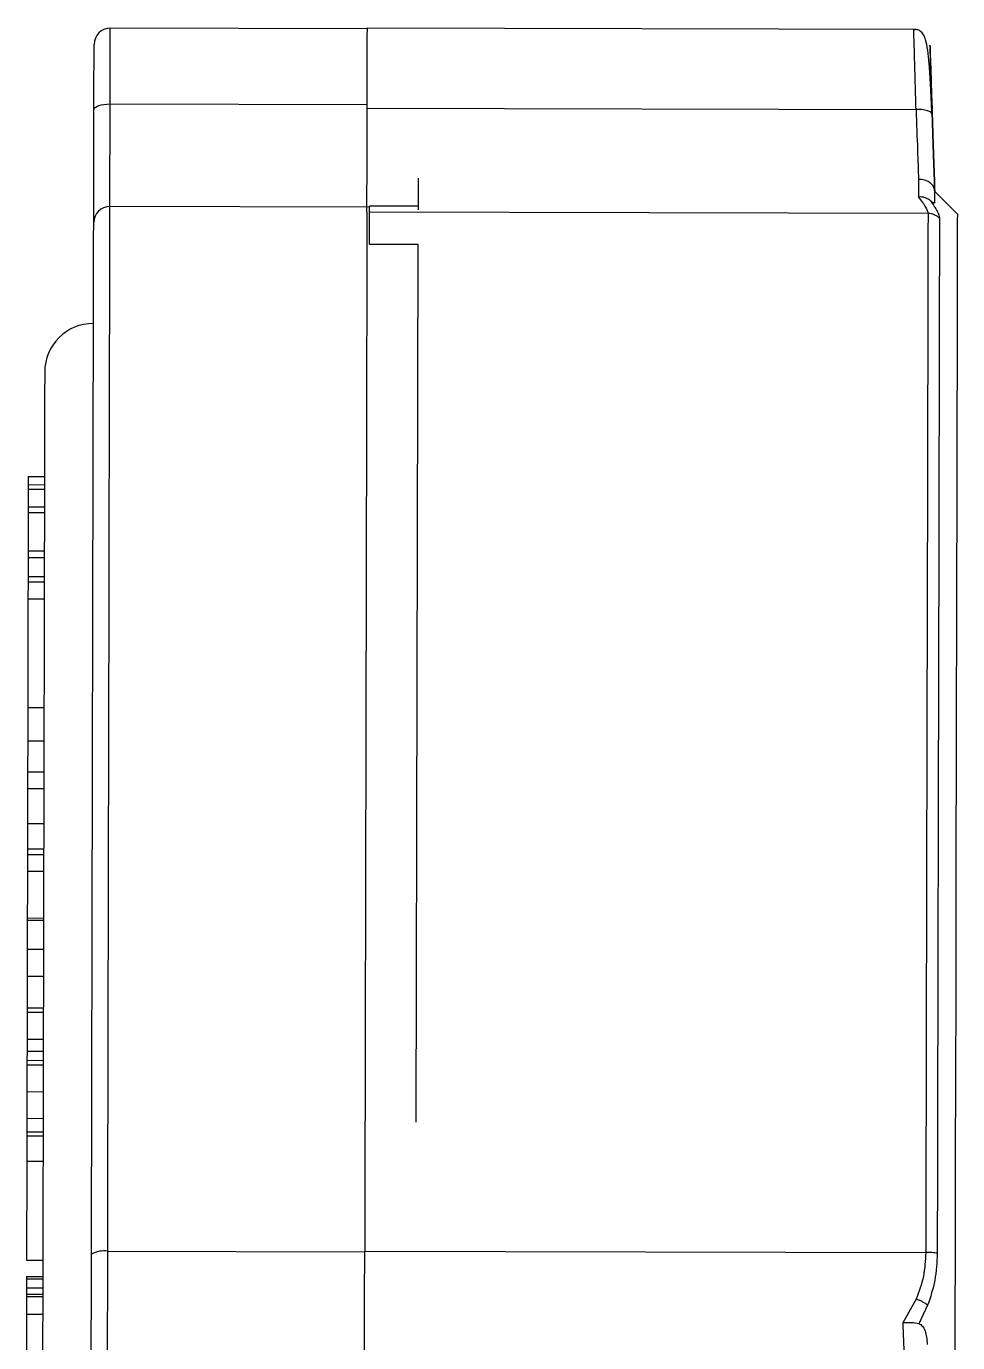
# Model space of a CAD drawing. Header units: millimetres. Extents: x 2180 to 4616, y 795 to 2518.
# Drawn here: x 2569.9 to 2627.3, y 2219.9 to 2301 of the extents above; entities that cross this region are included whole.
import ezdxf

# ---------------------------------------------------------------- set-up
doc = ezdxf.new("R2010")
doc.units = ezdxf.units.MM

msp = doc.modelspace()

# ---------------------------------------------------------------- linework, layer by layer
at = {"color": 7, "linetype": 'Continuous', "lineweight": 25}
for p, q in [((2575.082, 2296.224), (2575.092, 2300.892)), ((2590.935, 2300.859), (2575.092, 2300.892)), ((2624.773, 2300.822), (2590.935, 2300.894)), ((2575.069, 2289.902), (2575.082, 2296.224)), ((2575.082, 2296.224), (2590.925, 2296.19)), ((2590.925, 2295.959), (2624.759, 2295.887)), ((2594.073, 2291.648), (2594.069, 2289.918)), ((2624.915, 2291.577), (2624.913, 2290.489)), ((2627.325, 2289.402), (2625.914, 2290.819)), ((2625.914, 2290.812), (2625.914, 2290.819)), ((2591.069, 2289.868), (2575.069, 2289.902)), ((2591.064, 2287.568), (2591.069, 2289.868)), ((2594.069, 2289.918), (2591.069, 2289.924)), ((2591.069, 2289.924), (2591.069, 2289.868)), ((2594.069, 2289.918), (2594.069, 2289.689)), ((2625.497, 2289.473), (2591.068, 2289.547)), ((2594.064, 2287.561), (2591.064, 2287.568)), ((2593.948, 2233.46), (2594.064, 2287.561)), ((2570.033, 2273.259), (2570.032, 2272.758)), ((2570.032, 2272.758), (2571.032, 2272.756)), ((2570.032, 2272.758), (2570.032, 2272.488)), ((2570.033, 2273.259), (2571.033, 2273.257)), ((2570.032, 2272.488), (2570.029, 2271.394)), ((2570.032, 2272.488), (2571.032, 2272.486)), ((2570.029, 2271.394), (2571.029, 2271.392)), ((2570.029, 2271.394), (2570.029, 2271.045)), ((2570.029, 2271.045), (2570.024, 2268.684)), ((2570.029, 2271.045), (2571.029, 2271.043)), ((2570.023, 2268.263), (2570.02, 2267.102)), ((2570.024, 2268.684), (2570.023, 2268.263)), ((2570.023, 2268.263), (2571.023, 2268.261)), ((2570.024, 2268.684), (2571.024, 2268.682)), ((2570.02, 2267.102), (2571.02, 2267.1)), ((2570.02, 2267.102), (2570.02, 2266.768)), ((2570.02, 2266.768), (2570.017, 2265.72)), ((2570.02, 2266.768), (2571.02, 2266.766)), ((2570.017, 2265.72), (2570.003, 2259.014)), ((2570.017, 2265.72), (2571.017, 2265.718)), ((2570.003, 2259.014), (2569.999, 2256.975)), ((2570.003, 2259.014), (2571.003, 2259.012)), ((2569.999, 2256.975), (2569.994, 2255.053)), ((2569.999, 2256.975), (2570.999, 2256.972)), ((2569.994, 2255.053), (2569.992, 2254.008)), ((2569.994, 2255.053), (2570.994, 2255.051)), ((2569.992, 2254.008), (2569.988, 2251.871)), ((2570.992, 2254.006), (2569.992, 2254.008)), ((2569.988, 2251.871), (2569.984, 2250.307)), ((2569.988, 2251.871), (2570.988, 2251.869)), ((2569.985, 2250.408), (2569.983, 2249.898)), ((2569.984, 2250.307), (2570.984, 2250.305)), ((2569.984, 2250.307), (2569.984, 2249.969)), ((2569.984, 2250.307), (2569.984, 2249.969)), ((2569.984, 2249.969), (2569.981, 2248.942)), ((2569.984, 2249.969), (2570.984, 2249.967)), ((2569.981, 2248.942), (2570.981, 2248.94)), ((2569.975, 2246.047), (2570.975, 2246.045)), ((2569.975, 2245.91), (2569.971, 2244.123)), ((2569.975, 2245.91), (2570.975, 2245.908)), ((2569.971, 2244.123), (2569.968, 2242.469)), ((2569.971, 2244.123), (2570.971, 2244.121)), ((2569.968, 2242.469), (2569.963, 2240.517)), ((2569.968, 2242.469), (2570.968, 2242.467)), ((2569.963, 2240.517), (2570.963, 2240.515)), ((2569.963, 2240.517), (2569.963, 2240.245)), ((2569.963, 2240.245), (2569.959, 2238.586)), ((2569.963, 2240.245), (2570.963, 2240.243)), ((2569.959, 2238.586), (2569.958, 2237.846)), ((2569.959, 2238.586), (2570.959, 2238.584)), ((2569.958, 2237.846), (2569.956, 2237.273)), ((2569.956, 2237.273), (2570.956, 2237.271)), ((2569.956, 2237.273), (2569.956, 2237.001)), ((2569.958, 2237.846), (2570.958, 2237.844)), ((2569.956, 2237.001), (2569.952, 2235.342)), ((2569.956, 2237.001), (2570.956, 2236.999)), ((2569.952, 2235.342), (2569.949, 2233.698)), ((2569.952, 2235.342), (2570.952, 2235.34)), ((2569.949, 2233.698), (2569.947, 2232.871)), ((2569.949, 2233.698), (2570.949, 2233.696)), ((2569.947, 2232.622), (2569.943, 2231.057)), ((2569.947, 2232.871), (2570.947, 2232.869)), ((2569.947, 2232.871), (2569.947, 2232.622)), ((2569.947, 2232.622), (2570.947, 2232.62)), ((2569.943, 2231.046), (2569.93, 2224.958)), ((2569.943, 2231.057), (2570.943, 2231.055)), ((2569.93, 2224.958), (2570.93, 2224.956)), ((2574.915, 2217.933), (2574.931, 2225.505)), ((2574.931, 2225.505), (2590.774, 2225.471)), ((2590.774, 2225.511), (2625.36, 2225.437)), ((2569.928, 2223.814), (2569.926, 2223.256)), ((2569.928, 2223.958), (2570.928, 2223.956)), ((2569.928, 2223.814), (2570.928, 2223.812)), ((2569.925, 2222.721), (2569.923, 2221.623)), ((2569.926, 2222.864), (2569.925, 2222.721)), ((2569.925, 2222.721), (2570.925, 2222.718)), ((2569.926, 2223.256), (2570.926, 2223.254)), ((2569.926, 2223.256), (2569.926, 2222.864)), ((2569.926, 2222.864), (2570.926, 2222.862)), ((2624.768, 2222.548), (2623.938, 2221.094)), ((2624.827, 2222.53), (2624.768, 2222.548)), ((2625.474, 2222.176), (2624.929, 2221.027)), ((2569.923, 2221.623), (2569.915, 2217.883)), ((2569.923, 2221.623), (2570.923, 2221.62))]:
    msp.add_line(p, q, dxfattribs=at)
at = {"color": 7, "linetype": 'Continuous', "lineweight": 25, "flags": 128}
for points in [[(2574.082, 2295.875), (2574.101, 2295.943), (2574.158, 2296.009), (2574.251, 2296.07), (2574.375, 2296.123), (2574.527, 2296.166), (2574.7, 2296.198), (2574.887, 2296.218), (2575.082, 2296.224)], [(2574.931, 2225.505), (2574.943, 2230.764), (2574.954, 2235.935), (2574.964, 2240.994), (2574.975, 2245.918), (2574.985, 2250.684), (2574.995, 2255.272), (2575.004, 2259.661), (2575.013, 2263.83), (2575.022, 2267.761), (2575.029, 2271.436), (2575.037, 2274.839), (2575.043, 2277.953), (2575.049, 2280.766), (2575.055, 2283.263), (2575.059, 2285.435), (2575.063, 2287.27), (2575.067, 2288.761), (2575.069, 2289.902)], [(2625.497, 2289.473), (2625.494, 2288.321), (2625.491, 2286.823), (2625.487, 2284.985), (2625.482, 2282.816), (2625.477, 2280.325), (2625.471, 2277.524), (2625.465, 2274.424), (2625.457, 2271.041), (2625.45, 2267.388), (2625.441, 2263.483), (2625.432, 2259.343), (2625.423, 2254.986), (2625.413, 2250.431), (2625.403, 2245.7), (2625.393, 2240.813), (2625.382, 2235.792), (2625.371, 2230.659), (2625.36, 2225.437)], [(2626.203, 2289.184), (2626.201, 2288.036), (2626.198, 2286.543), (2626.194, 2284.712), (2626.189, 2282.551), (2626.184, 2280.069), (2626.178, 2277.278), (2626.171, 2274.19), (2626.164, 2270.819), (2626.156, 2267.18), (2626.148, 2263.289), (2626.139, 2259.164), (2626.13, 2254.823), (2626.12, 2250.285), (2626.11, 2245.571), (2626.1, 2240.701), (2626.089, 2235.699), (2626.078, 2230.585), (2626.067, 2225.382)], [(2627.167, 2215.495), (2627.178, 2220.787), (2627.19, 2226.033), (2627.201, 2231.209), (2627.211, 2236.292), (2627.222, 2241.259), (2627.232, 2246.086), (2627.242, 2250.752), (2627.252, 2255.235), (2627.261, 2259.515), (2627.27, 2263.573), (2627.278, 2267.389), (2627.286, 2270.946), (2627.293, 2274.229), (2627.299, 2277.221), (2627.305, 2279.91), (2627.31, 2282.282), (2627.314, 2284.328), (2627.318, 2286.038), (2627.321, 2287.403), (2627.323, 2288.418), (2627.324, 2289.079), (2627.325, 2289.381), (2627.325, 2289.402)]]:
    msp.add_lwpolyline(points, dxfattribs=at)
at = {"color": 7, "linetype": 'Continuous', "lineweight": 25}
for centre, radius, start, end in [((2575.09, 2299.892), 1, 89.87751, 179.87751), ((2575.059, 2288.91), 0.992, 89.41535, 179.40777), ((2574.047, 2279.695), 3, 89.87751, 179.87751), ((2574.686, 2223.974), 1.551, 80.89854, 119.14308)]:
    msp.add_arc(centre, radius, start, end, dxfattribs=at)
for points, knots in [([(2590.925, 2295.959), (2590.926, 2296.652), (2590.929, 2298.038), (2590.933, 2299.645), (2590.935, 2300.606), (2590.936, 2301.01), (2590.935, 2300.894), (2590.935, 2300.894)], [0, 0, 0, 0, 0.249999, 0.499998, 0.749997, 0.999996, 1, 1, 1, 1]), ([(2625.739, 2295.639), (2625.713, 2296.237), (2625.664, 2297.364), (2625.56, 2298.986), (2625.414, 2300.137), (2625.177, 2300.647), (2624.887, 2300.791), (2624.728, 2300.817), (2624.647, 2300.822), (2624.608, 2300.822), (2624.589, 2300.822)], [0, 0, 0, 0, 0.219365, 0.412937, 0.719402, 0.914593, 0.969102, 0.986635, 0.993634, 1, 1, 1, 1]), ([(2624.759, 2295.887), (2624.745, 2296.384), (2624.718, 2297.346), (2624.675, 2298.889), (2624.638, 2300.195), (2624.619, 2300.884), (2624.622, 2300.761), (2624.623, 2300.736)], [0, 0, 0, 0, 0.177765, 0.34408, 0.641108, 0.925204, 1, 1, 1, 1]), ([(2574.082, 2295.875), (2574.083, 2296.429), (2574.085, 2297.564), (2574.088, 2298.864), (2574.09, 2299.735), (2574.09, 2299.842), (2574.09, 2299.895)], [0, 0, 0, 0, 0.244178, 0.5, 0.755822, 1, 1, 1, 1]), ([(2625.758, 2295.577), (2625.738, 2296.18), (2625.699, 2297.384), (2625.653, 2298.762), (2625.624, 2299.654), (2625.614, 2299.956), (2625.624, 2299.65), (2625.654, 2298.757), (2625.699, 2297.38), (2625.738, 2296.178), (2625.758, 2295.577)], [0, 0, 0, 0, 0.125138, 0.250256, 0.375373, 0.50043, 0.625397, 0.750284, 0.875124, 1, 1, 1, 1]), ([(2574.067, 2288.92), (2574.067, 2289.154), (2574.068, 2289.629), (2574.072, 2291.213), (2574.076, 2293.305), (2574.08, 2295.028), (2574.082, 2295.875)], [0, 0, 0, 0, 0.245796, 0.5, 0.754204, 1, 1, 1, 1]), ([(2624.759, 2295.887), (2624.791, 2295.015), (2624.85, 2293.375), (2624.895, 2292.15), (2624.915, 2291.577)], [0, 0, 0, 0, 0.531637, 1, 1, 1, 1]), ([(2625.758, 2295.577), (2625.743, 2295.62), (2625.721, 2295.685), (2625.596, 2295.76), (2625.467, 2295.81), (2625.307, 2295.849), (2625.076, 2295.884), (2624.884, 2295.886), (2624.759, 2295.887)], [0, 0, 0, 0, 0.239618, 0.368465, 0.500002, 0.631538, 0.760384, 1, 1, 1, 1]), ([(2625.914, 2290.812), (2625.892, 2291.49), (2625.847, 2292.856), (2625.788, 2294.666), (2625.758, 2295.577)], [0, 0, 0, 0, 0.496466, 1, 1, 1, 1]), ([(2625.758, 2295.577), (2625.788, 2294.668), (2625.847, 2292.858), (2625.892, 2291.492), (2625.914, 2290.812)], [0, 0, 0, 0, 0.5023751, 1, 1, 1, 1]), ([(2625.914, 2290.812), (2625.909, 2290.866), (2625.899, 2290.971), (2625.815, 2291.173), (2625.702, 2291.296), (2625.609, 2291.367), (2625.608, 2291.367), (2625.605, 2291.37), (2625.593, 2291.379), (2625.5, 2291.446), (2625.282, 2291.558), (2625.043, 2291.57), (2624.915, 2291.577)], [0, 0, 0, 0, 0.13275, 0.258828, 0.507271, 0.507353, 0.507953, 0.509582, 0.515681, 0.539247, 0.754927, 1, 1, 1, 1]), ([(2625.912, 2290.147), (2625.912, 2290.148), (2625.912, 2290.165), (2625.913, 2290.27), (2625.913, 2290.478), (2625.914, 2290.697), (2625.914, 2290.812)], [0, 0, 0, 0, 0.008069, 0.080583, 0.514577, 1, 1, 1, 1]), ([(2625.66, 2290.25), (2625.612, 2290.288), (2625.513, 2290.369), (2625.321, 2290.451), (2625.116, 2290.494), (2624.975, 2290.49), (2624.913, 2290.489)], [0, 0, 0, 0, 0.239149, 0.497163, 0.778524, 1, 1, 1, 1]), ([(2624.913, 2290.489), (2625.083, 2290.263), (2625.416, 2289.823), (2625.47, 2289.588), (2625.497, 2289.473)], [0, 0, 0, 0, 0.51151, 1, 1, 1, 1]), ([(2625.66, 2290.25), (2625.816, 2290.018), (2626.129, 2289.556), (2626.178, 2289.308), (2626.203, 2289.184)], [0, 0, 0, 0, 0.500652, 1, 1, 1, 1]), ([(2625.912, 2290.147), (2625.906, 2290.124), (2625.897, 2290.092), (2625.811, 2290.13), (2625.737, 2290.181), (2625.684, 2290.228), (2625.66, 2290.25)], [0, 0, 0, 0, 0.546902, 0.785535, 0.902249, 1, 1, 1, 1]), ([(2573.931, 2225.328), (2573.936, 2227.824), (2573.947, 2232.862), (2573.963, 2240.239), (2573.978, 2247.481), (2573.993, 2254.46), (2574.007, 2261.063), (2574.02, 2267.156), (2574.032, 2272.649), (2574.042, 2277.461), (2574.051, 2281.523), (2574.058, 2284.792), (2574.063, 2287.331), (2574.066, 2288.394), (2574.067, 2288.92)], [0, 0, 0, 0, 0.079959, 0.161371, 0.244142, 0.328893, 0.414217, 0.5, 0.585778, 0.671102, 0.755858, 0.838624, 0.920039, 1, 1, 1, 1]), ([(2571.047, 2279.701), (2571.047, 2279.646), (2571.047, 2279.536), (2571.045, 2278.626), (2571.042, 2277.141), (2571.037, 2274.967), (2571.031, 2272.136), (2571.023, 2268.622), (2571.015, 2264.468), (2571.004, 2259.724), (2570.993, 2254.463), (2570.981, 2248.771), (2570.968, 2242.749), (2570.955, 2236.525), (2570.941, 2230.16), (2570.928, 2223.807), (2570.914, 2217.469), (2570.905, 2213.29), (2570.901, 2211.201)], [0, 0, 0, 0, 0.058246, 0.1164969, 0.1782401, 0.2399881, 0.303803, 0.3686255, 0.4341376, 0.5, 0.5658624, 0.6313745, 0.696197, 0.7600119, 0.821755, 0.8835031, 0.9417503, 1, 1, 1, 1]), ([(2569.981, 2248.942), (2569.981, 2248.612), (2569.979, 2247.975), (2569.978, 2247.198), (2569.976, 2246.587), (2569.976, 2246.265), (2569.975, 2246.096), (2569.975, 2246.047)], [0, 0, 0, 0, 0.328754, 0.633799, 0.764636, 0.93153, 1, 1, 1, 1]), ([(2569.975, 2246.047), (2569.975, 2245.984), (2569.975, 2245.899), (2569.975, 2245.921), (2569.975, 2245.927)], [0, 0, 0, 0, 0.737807, 1, 1, 1, 1]), ([(2573.913, 2216.999), (2573.914, 2217.39), (2573.916, 2218.185), (2573.92, 2220.175), (2573.925, 2222.589), (2573.929, 2224.425), (2573.931, 2225.328)], [0, 0, 0, 0, 0.245796, 0.5, 0.754204, 1, 1, 1, 1]), ([(2625.36, 2225.437), (2625.332, 2224.935), (2625.276, 2223.908), (2624.94, 2223.008), (2624.768, 2222.548)], [0, 0, 0, 0, 0.48849, 1, 1, 1, 1]), ([(2626.067, 2225.382), (2626.039, 2224.816), (2625.982, 2223.681), (2625.644, 2222.678), (2625.474, 2222.176)], [0, 0, 0, 0, 0.499286, 1, 1, 1, 1]), ([(2569.928, 2223.958), (2569.928, 2223.955), (2569.928, 2223.95), (2569.928, 2223.753), (2569.927, 2223.707)], [0, 0, 0, 0, 0.770116, 1, 1, 1, 1]), ([(2625.474, 2222.176), (2625.431, 2222.21), (2625.345, 2222.28), (2625.184, 2222.377), (2625.01, 2222.463), (2624.888, 2222.507), (2624.827, 2222.53)], [0, 0, 0, 0, 0.2473909, 0.4997222, 0.7521965, 1, 1, 1, 1]), ([(2624.929, 2221.027), (2624.786, 2221.055), (2624.496, 2221.11), (2624.125, 2221.099), (2623.938, 2221.094)], [0, 0, 0, 0, 0.494817, 1, 1, 1, 1]), ([(2623.938, 2221.094), (2623.965, 2220.379), (2624.017, 2218.996), (2624.046, 2218.237), (2624.06, 2217.87)], [0, 0, 0, 0, 0.516726, 1, 1, 1, 1]), ([(2624.929, 2221.027), (2624.97, 2221.015), (2625.051, 2220.99), (2625.159, 2220.889), (2625.248, 2220.753), (2625.344, 2220.528), (2625.423, 2220.192), (2625.44, 2219.912), (2625.45, 2219.764)], [0, 0, 0, 0, 0.111673, 0.222473, 0.333752, 0.456252, 0.712674, 1, 1, 1, 1])]:
    msp.add_open_spline(points, degree=3, knots=knots, dxfattribs=at)
for points in [[(2590.911, 2289.547), (2590.911, 2289.769), (2590.912, 2290.213), (2590.916, 2291.673), (2590.92, 2293.585), (2590.923, 2295.168), (2590.925, 2295.959)], [(2590.911, 2289.547), (2590.91, 2288.982), (2590.907, 2287.853), (2590.902, 2285.174), (2590.894, 2281.805), (2590.886, 2277.709), (2590.876, 2272.945), (2590.864, 2267.557), (2590.851, 2261.6), (2590.837, 2255.134), (2590.823, 2248.223), (2590.807, 2240.935), (2590.791, 2233.356), (2590.78, 2228.126), (2590.774, 2225.511)], [(2626.203, 2289.184), (2626.154, 2289.227), (2626.057, 2289.313), (2625.881, 2289.403), (2625.693, 2289.462), (2625.562, 2289.469), (2625.497, 2289.473)], [(2590.758, 2217.942), (2590.759, 2218.298), (2590.76, 2219.012), (2590.764, 2220.811), (2590.769, 2222.994), (2590.772, 2224.672), (2590.774, 2225.511)], [(2626.067, 2225.382), (2626.018, 2225.39), (2625.92, 2225.407), (2625.745, 2225.424), (2625.556, 2225.435), (2625.425, 2225.437), (2625.36, 2225.437)]]:
    msp.add_open_spline(points, degree=3, dxfattribs=at)

doc.saveas('drawing.dxf')
